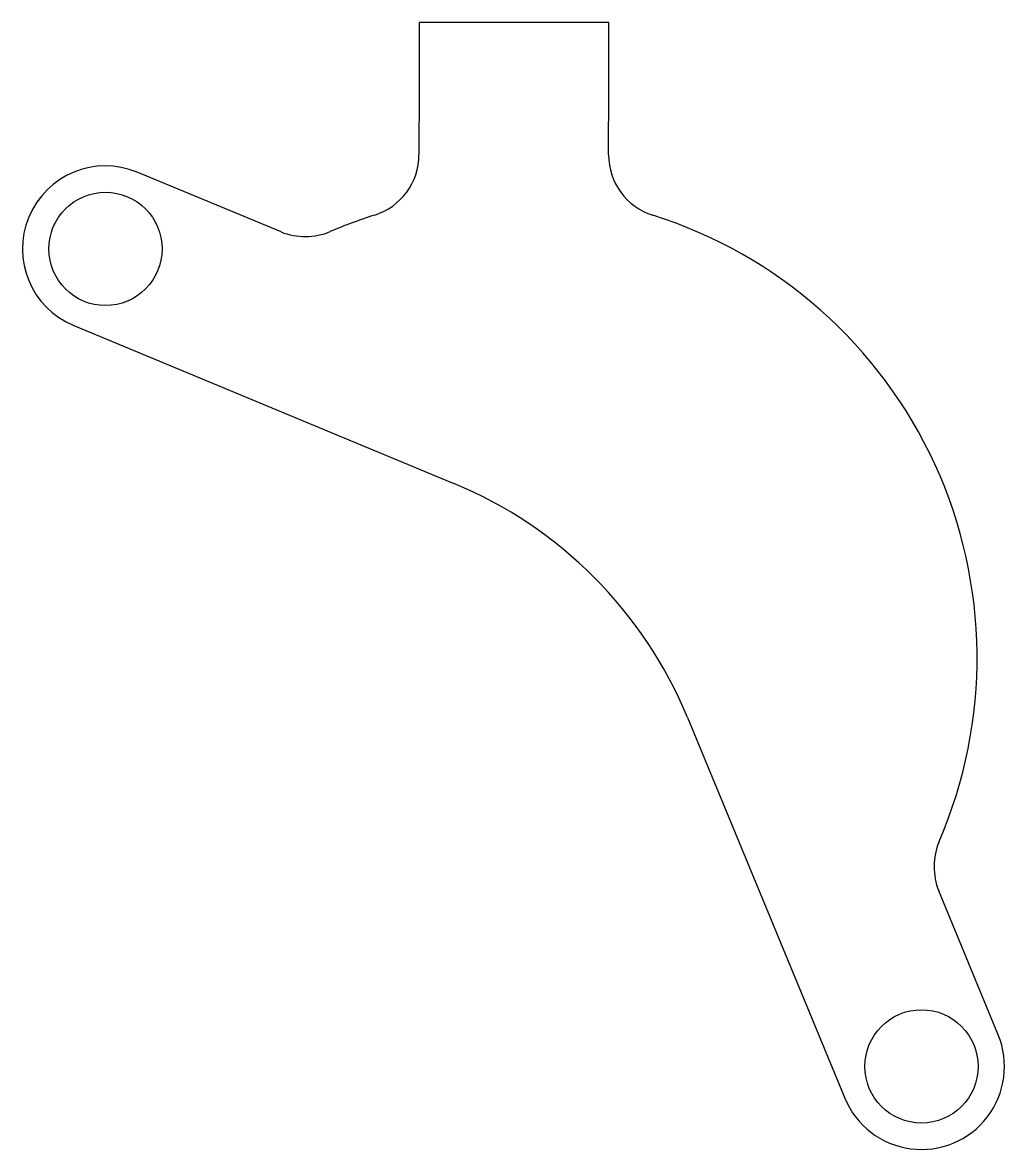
# Model space of a CAD drawing. Header units: millimetres. Extents: x -1.7 to 35.6, y -29.4 to 13.4.
import ezdxf

# ---------------------------------------------------------------- set-up
doc = ezdxf.new("R2010")
doc.units = ezdxf.units.MM
doc.layers.get('0').update_dxf_attribs({"linetype": 'CONTINUOUS'})

msp = doc.modelspace()

# ---------------------------------------------------------------- linework, layer by layer
for p, q in [((20.539, 13.371), (13.339, 13.371)), ((13.339, 13.371), (13.339, 10.876)), ((20.539, 10.871), (20.539, 13.371)), ((13.339, 10.876), (13.337, 8.354)), ((20.537, 8.35), (20.539, 10.871)), ((8.1, 5.428), (2.643, 7.692)), ((0.228, 1.873), (14.663, -4.116)), ((23.533, -12.997), (29.505, -27.439)), ((35.327, -25.032), (33.069, -19.572))]:
    msp.add_line(p, q)
for centre in [(1.435, 4.783), (32.416, -26.236)]:
    msp.add_circle(centre, 2.15)
for centre, radius, start, end in [((10.937, 8.356), 2.4, 287.423, 359.9654), ((22.937, 8.349), 2.4, 179.9654, 252.5078), ((1.435, 4.783), 3.15, 67.4654, 247.4654), ((16.926, -10.727), 17.6, 107.423, 113.2849), ((16.926, -10.727), 17.6, -23.3541, 72.5078), ((8.378, -19.264), 16.4, 22.4654, 67.4654), ((32.416, -26.236), 3.15, -157.5346, 22.4654)]:
    msp.add_arc(centre, radius, start, end)
for points in [[(8.1, 5.428), (8.393, 5.306), (8.717, 5.25), (9.035, 5.252), (9.353, 5.254), (9.677, 5.315), (9.968, 5.44)], [(33.084, -17.703), (32.958, -17.994), (32.897, -18.318), (32.895, -18.636), (32.892, -18.954), (32.948, -19.279), (33.069, -19.572)]]:
    msp.add_open_spline(points, degree=3, knots=[0, 0, 0, 0, 0.0950919, 0.0950919, 0.0950919, 0.1901837, 0.1901837, 0.1901837, 0.1901837])

doc.saveas('drawing.dxf')
